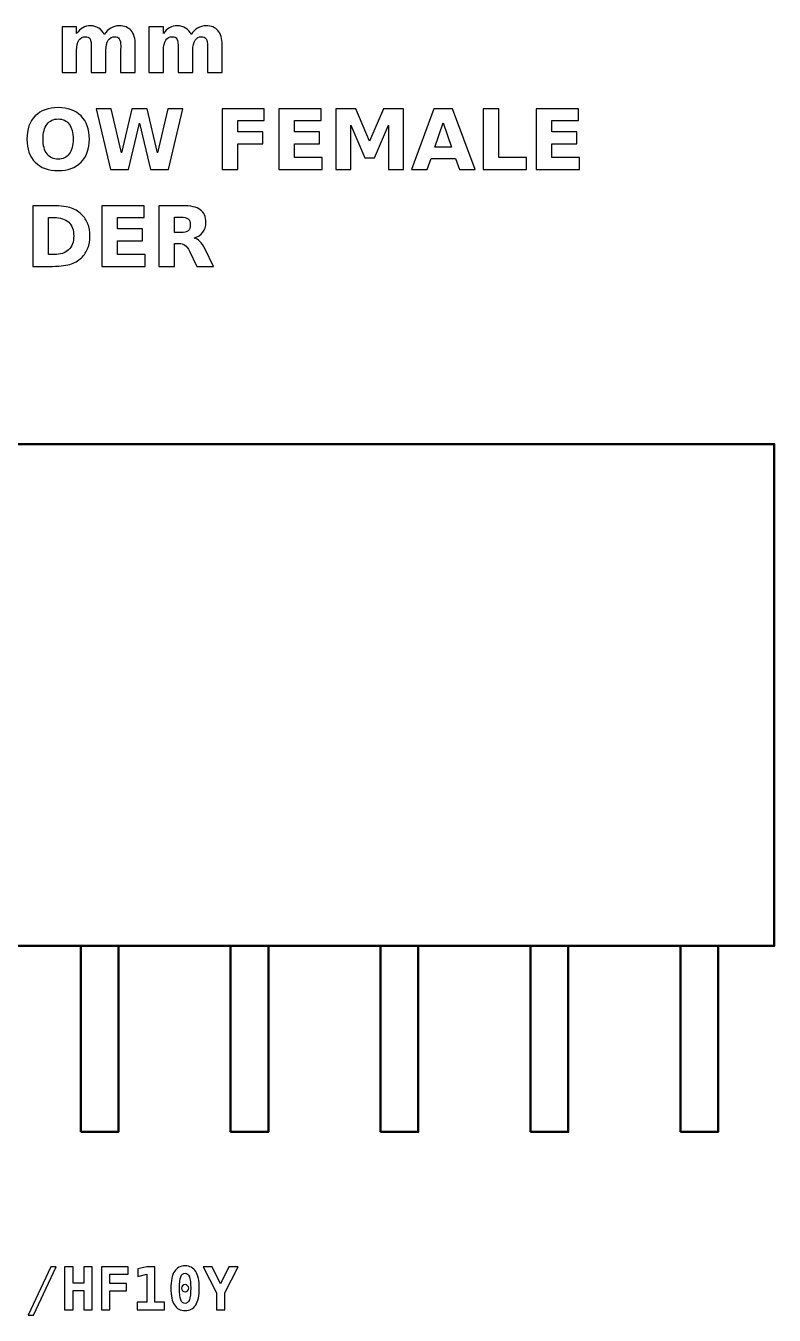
# Model space of a CAD drawing. Header units: centimetres. Extents: x -11.77 to -9.23, y -15.74 to -13.53.
# Drawn here: x -10.498 to -9.23, y -15.743 to -13.559 of the extents above; entities that cross this region are included whole.
import ezdxf

# ---------------------------------------------------------------- set-up
doc = ezdxf.new("R2010")
doc.units = ezdxf.units.CM
doc.header["$MEASUREMENT"] = 0
doc.layers.add('Layer 1', color=7, linetype='Continuous')

msp = doc.modelspace()

# ---------------------------------------------------------------- linework, layer by layer
at = {"layer": 'Layer 1', "color": 7, "lineweight": 50}
for points in [[(-11.77, -15.1175), (-9.23, -15.1175), (-9.23, -14.2675), (-11.77, -14.2675), (-11.77, -15.1175)], [(-10.405, -15.4325), (-10.341, -15.4325), (-10.341, -15.1175), (-10.405, -15.1175), (-10.405, -15.4325)], [(-10.151, -15.4325), (-10.087, -15.4325), (-10.087, -15.1175), (-10.151, -15.1175), (-10.151, -15.4325)], [(-9.897, -15.4325), (-9.833, -15.4325), (-9.833, -15.1175), (-9.897, -15.1175), (-9.897, -15.4325)], [(-9.643, -15.4325), (-9.579, -15.4325), (-9.579, -15.1175), (-9.643, -15.1175), (-9.643, -15.4325)], [(-9.389, -15.4325), (-9.325, -15.4325), (-9.325, -15.1175), (-9.389, -15.1175), (-9.389, -15.4325)]]:
    msp.add_lwpolyline(points, close=True, dxfattribs=at)
at = {"layer": 'Layer 1', "color": 250}
for points, knots in [([(-10.36502, -13.57387), (-10.36189, -13.5691), (-10.3582, -13.56545), (-10.35389, -13.56296), (-10.35389, -13.56296), (-10.34959, -13.56044), (-10.34489, -13.5592), (-10.33974, -13.5592), (-10.33974, -13.5592), (-10.33087, -13.5592), (-10.32412, -13.56193), (-10.31949, -13.56741), (-10.31949, -13.56741), (-10.31485, -13.57286), (-10.31252, -13.58081), (-10.31252, -13.59123), (-10.31252, -13.59123), (-10.31252, -13.59123), (-10.31252, -13.63822), (-10.31252, -13.63822), (-10.31252, -13.63822), (-10.31252, -13.63822), (-10.33734, -13.63822), (-10.33734, -13.63822), (-10.33734, -13.63822), (-10.33734, -13.63822), (-10.33734, -13.59798), (-10.33734, -13.59798), (-10.33734, -13.59798), (-10.33729, -13.59739), (-10.33727, -13.59678), (-10.33724, -13.59612), (-10.33724, -13.59612), (-10.33722, -13.59549), (-10.3372, -13.59457), (-10.3372, -13.59337), (-10.3372, -13.59337), (-10.3372, -13.58791), (-10.33799, -13.58394), (-10.33962, -13.58149), (-10.33962, -13.58149), (-10.34122, -13.57902), (-10.3438, -13.5778), (-10.34738, -13.5778), (-10.34738, -13.5778), (-10.35208, -13.5778), (-10.35568, -13.57973), (-10.35824, -13.58359), (-10.35824, -13.58359), (-10.36078, -13.58744), (-10.3621, -13.59302), (-10.3622, -13.60033), (-10.3622, -13.60033), (-10.3622, -13.60033), (-10.3622, -13.63822), (-10.3622, -13.63822), (-10.3622, -13.63822), (-10.3622, -13.63822), (-10.38701, -13.63822), (-10.38701, -13.63822), (-10.38701, -13.63822), (-10.38701, -13.63822), (-10.38701, -13.59798), (-10.38701, -13.59798), (-10.38701, -13.59798), (-10.38701, -13.58944), (-10.38774, -13.58394), (-10.38922, -13.58149), (-10.38922, -13.58149), (-10.39068, -13.57902), (-10.39329, -13.5778), (-10.39705, -13.5778), (-10.39705, -13.5778), (-10.4018, -13.5778), (-10.40545, -13.57975), (-10.40801, -13.58363), (-10.40801, -13.58363), (-10.41057, -13.58751), (-10.41187, -13.59304), (-10.41187, -13.60026), (-10.41187, -13.60026), (-10.41187, -13.60026), (-10.41187, -13.63822), (-10.41187, -13.63822), (-10.41187, -13.63822), (-10.41187, -13.63822), (-10.43668, -13.63822), (-10.43668, -13.63822), (-10.43668, -13.63822), (-10.43668, -13.63822), (-10.43668, -13.56106), (-10.43668, -13.56106), (-10.43668, -13.56106), (-10.43668, -13.56106), (-10.41187, -13.56106), (-10.41187, -13.56106), (-10.41187, -13.56106), (-10.41187, -13.56106), (-10.41187, -13.57237), (-10.41187, -13.57237), (-10.41187, -13.57237), (-10.40883, -13.56799), (-10.40535, -13.56473), (-10.40142, -13.56251), (-10.40142, -13.56251), (-10.3975, -13.5603), (-10.39317, -13.5592), (-10.38844, -13.5592), (-10.38844, -13.5592), (-10.38313, -13.5592), (-10.3784, -13.56049), (-10.37433, -13.56306), (-10.37433, -13.56306), (-10.37024, -13.56564), (-10.36713, -13.56924), (-10.36502, -13.57387)], [0, 0, 0, 0, 0.0344828, 0.0344828, 0.0344828, 0.0344828, 0.0689655, 0.0689655, 0.0689655, 0.0689655, 0.1034483, 0.1034483, 0.1034483, 0.1034483, 0.137931, 0.137931, 0.137931, 0.137931, 0.1724138, 0.1724138, 0.1724138, 0.1724138, 0.2068966, 0.2068966, 0.2068966, 0.2068966, 0.2413793, 0.2413793, 0.2413793, 0.2413793, 0.2758621, 0.2758621, 0.2758621, 0.2758621, 0.3103448, 0.3103448, 0.3103448, 0.3103448, 0.3448276, 0.3448276, 0.3448276, 0.3448276, 0.3793103, 0.3793103, 0.3793103, 0.3793103, 0.4137931, 0.4137931, 0.4137931, 0.4137931, 0.4482759, 0.4482759, 0.4482759, 0.4482759, 0.4827586, 0.4827586, 0.4827586, 0.4827586, 0.5172414, 0.5172414, 0.5172414, 0.5172414, 0.5517241, 0.5517241, 0.5517241, 0.5517241, 0.5862069, 0.5862069, 0.5862069, 0.5862069, 0.6206897, 0.6206897, 0.6206897, 0.6206897, 0.6551724, 0.6551724, 0.6551724, 0.6551724, 0.6896552, 0.6896552, 0.6896552, 0.6896552, 0.7241379, 0.7241379, 0.7241379, 0.7241379, 0.7586207, 0.7586207, 0.7586207, 0.7586207, 0.7931034, 0.7931034, 0.7931034, 0.7931034, 0.8275862, 0.8275862, 0.8275862, 0.8275862, 0.862069, 0.862069, 0.862069, 0.862069, 0.8965517, 0.8965517, 0.8965517, 0.8965517, 0.9310345, 0.9310345, 0.9310345, 0.9310345, 0.9655172, 0.9655172, 0.9655172, 0.9655172, 1, 1, 1, 1]), ([(-10.21798, -13.57387), (-10.21485, -13.5691), (-10.21116, -13.56545), (-10.20685, -13.56296), (-10.20685, -13.56296), (-10.20255, -13.56044), (-10.19785, -13.5592), (-10.1927, -13.5592), (-10.1927, -13.5592), (-10.18383, -13.5592), (-10.17708, -13.56193), (-10.17245, -13.56741), (-10.17245, -13.56741), (-10.16781, -13.57286), (-10.16548, -13.58081), (-10.16548, -13.59123), (-10.16548, -13.59123), (-10.16548, -13.59123), (-10.16548, -13.63822), (-10.16548, -13.63822), (-10.16548, -13.63822), (-10.16548, -13.63822), (-10.1903, -13.63822), (-10.1903, -13.63822), (-10.1903, -13.63822), (-10.1903, -13.63822), (-10.1903, -13.59798), (-10.1903, -13.59798), (-10.1903, -13.59798), (-10.19025, -13.59739), (-10.19023, -13.59678), (-10.1902, -13.59612), (-10.1902, -13.59612), (-10.19018, -13.59549), (-10.19016, -13.59457), (-10.19016, -13.59337), (-10.19016, -13.59337), (-10.19016, -13.58791), (-10.19095, -13.58394), (-10.19258, -13.58149), (-10.19258, -13.58149), (-10.19418, -13.57902), (-10.19676, -13.5778), (-10.20034, -13.5778), (-10.20034, -13.5778), (-10.20504, -13.5778), (-10.20864, -13.57973), (-10.2112, -13.58359), (-10.2112, -13.58359), (-10.21374, -13.58744), (-10.21506, -13.59302), (-10.21516, -13.60033), (-10.21516, -13.60033), (-10.21516, -13.60033), (-10.21516, -13.63822), (-10.21516, -13.63822), (-10.21516, -13.63822), (-10.21516, -13.63822), (-10.23997, -13.63822), (-10.23997, -13.63822), (-10.23997, -13.63822), (-10.23997, -13.63822), (-10.23997, -13.59798), (-10.23997, -13.59798), (-10.23997, -13.59798), (-10.23997, -13.58944), (-10.2407, -13.58394), (-10.24218, -13.58149), (-10.24218, -13.58149), (-10.24364, -13.57902), (-10.24625, -13.5778), (-10.25001, -13.5778), (-10.25001, -13.5778), (-10.25476, -13.5778), (-10.25841, -13.57975), (-10.26097, -13.58363), (-10.26097, -13.58363), (-10.26353, -13.58751), (-10.26483, -13.59304), (-10.26483, -13.60026), (-10.26483, -13.60026), (-10.26483, -13.60026), (-10.26483, -13.63822), (-10.26483, -13.63822), (-10.26483, -13.63822), (-10.26483, -13.63822), (-10.28964, -13.63822), (-10.28964, -13.63822), (-10.28964, -13.63822), (-10.28964, -13.63822), (-10.28964, -13.56106), (-10.28964, -13.56106), (-10.28964, -13.56106), (-10.28964, -13.56106), (-10.26483, -13.56106), (-10.26483, -13.56106), (-10.26483, -13.56106), (-10.26483, -13.56106), (-10.26483, -13.57237), (-10.26483, -13.57237), (-10.26483, -13.57237), (-10.26179, -13.56799), (-10.25831, -13.56473), (-10.25438, -13.56251), (-10.25438, -13.56251), (-10.25046, -13.5603), (-10.24613, -13.5592), (-10.2414, -13.5592), (-10.2414, -13.5592), (-10.23609, -13.5592), (-10.23136, -13.56049), (-10.22729, -13.56306), (-10.22729, -13.56306), (-10.2232, -13.56564), (-10.22009, -13.56924), (-10.21798, -13.57387)], [0, 0, 0, 0, 0.0344828, 0.0344828, 0.0344828, 0.0344828, 0.0689655, 0.0689655, 0.0689655, 0.0689655, 0.1034483, 0.1034483, 0.1034483, 0.1034483, 0.137931, 0.137931, 0.137931, 0.137931, 0.1724138, 0.1724138, 0.1724138, 0.1724138, 0.2068966, 0.2068966, 0.2068966, 0.2068966, 0.2413793, 0.2413793, 0.2413793, 0.2413793, 0.2758621, 0.2758621, 0.2758621, 0.2758621, 0.3103448, 0.3103448, 0.3103448, 0.3103448, 0.3448276, 0.3448276, 0.3448276, 0.3448276, 0.3793103, 0.3793103, 0.3793103, 0.3793103, 0.4137931, 0.4137931, 0.4137931, 0.4137931, 0.4482759, 0.4482759, 0.4482759, 0.4482759, 0.4827586, 0.4827586, 0.4827586, 0.4827586, 0.5172414, 0.5172414, 0.5172414, 0.5172414, 0.5517241, 0.5517241, 0.5517241, 0.5517241, 0.5862069, 0.5862069, 0.5862069, 0.5862069, 0.6206897, 0.6206897, 0.6206897, 0.6206897, 0.6551724, 0.6551724, 0.6551724, 0.6551724, 0.6896552, 0.6896552, 0.6896552, 0.6896552, 0.7241379, 0.7241379, 0.7241379, 0.7241379, 0.7586207, 0.7586207, 0.7586207, 0.7586207, 0.7931034, 0.7931034, 0.7931034, 0.7931034, 0.8275862, 0.8275862, 0.8275862, 0.8275862, 0.862069, 0.862069, 0.862069, 0.862069, 0.8965517, 0.8965517, 0.8965517, 0.8965517, 0.9310345, 0.9310345, 0.9310345, 0.9310345, 0.9655172, 0.9655172, 0.9655172, 0.9655172, 1, 1, 1, 1]), ([(-10.44328, -13.69774), (-10.42675, -13.69774), (-10.41379, -13.70247), (-10.40443, -13.71195), (-10.40443, -13.71195), (-10.39505, -13.7214), (-10.39037, -13.73445), (-10.39037, -13.75113), (-10.39037, -13.75113), (-10.39037, -13.76776), (-10.39505, -13.78081), (-10.40443, -13.79026), (-10.40443, -13.79026), (-10.41379, -13.79974), (-10.42675, -13.80447), (-10.44328, -13.80447), (-10.44328, -13.80447), (-10.45977, -13.80447), (-10.4727, -13.79974), (-10.48211, -13.79026), (-10.48211, -13.79026), (-10.49149, -13.78081), (-10.4962, -13.76776), (-10.4962, -13.75113), (-10.4962, -13.75113), (-10.4962, -13.73445), (-10.49149, -13.7214), (-10.48211, -13.71195), (-10.48211, -13.71195), (-10.4727, -13.70247), (-10.45977, -13.69774), (-10.44328, -13.69774)], [0, 0, 0, 0, 0.125, 0.125, 0.125, 0.125, 0.25, 0.25, 0.25, 0.25, 0.375, 0.375, 0.375, 0.375, 0.5, 0.5, 0.5, 0.5, 0.625, 0.625, 0.625, 0.625, 0.75, 0.75, 0.75, 0.75, 0.875, 0.875, 0.875, 0.875, 1, 1, 1, 1]), ([(-10.37905, -13.6996), (-10.37905, -13.6996), (-10.35363, -13.6996), (-10.35363, -13.6996), (-10.35363, -13.6996), (-10.35363, -13.6996), (-10.33585, -13.77437), (-10.33585, -13.77437), (-10.33585, -13.77437), (-10.33585, -13.77437), (-10.31821, -13.6996), (-10.31821, -13.6996), (-10.31821, -13.6996), (-10.31821, -13.6996), (-10.29264, -13.6996), (-10.29264, -13.6996), (-10.29264, -13.6996), (-10.29264, -13.6996), (-10.27501, -13.77437), (-10.27501, -13.77437), (-10.27501, -13.77437), (-10.27501, -13.77437), (-10.25723, -13.6996), (-10.25723, -13.6996), (-10.25723, -13.6996), (-10.25723, -13.6996), (-10.23201, -13.6996), (-10.23201, -13.6996), (-10.23201, -13.6996), (-10.23201, -13.6996), (-10.25626, -13.80247), (-10.25626, -13.80247), (-10.25626, -13.80247), (-10.25626, -13.80247), (-10.28686, -13.80247), (-10.28686, -13.80247), (-10.28686, -13.80247), (-10.28686, -13.80247), (-10.30553, -13.72427), (-10.30553, -13.72427), (-10.30553, -13.72427), (-10.30553, -13.72427), (-10.32399, -13.80247), (-10.32399, -13.80247), (-10.32399, -13.80247), (-10.32399, -13.80247), (-10.35459, -13.80247), (-10.35459, -13.80247), (-10.35459, -13.80247), (-10.35459, -13.80247), (-10.37905, -13.6996), (-10.37905, -13.6996)], [0, 0, 0, 0, 0.0769231, 0.0769231, 0.0769231, 0.0769231, 0.1538462, 0.1538462, 0.1538462, 0.1538462, 0.2307692, 0.2307692, 0.2307692, 0.2307692, 0.3076923, 0.3076923, 0.3076923, 0.3076923, 0.3846154, 0.3846154, 0.3846154, 0.3846154, 0.4615385, 0.4615385, 0.4615385, 0.4615385, 0.5384615, 0.5384615, 0.5384615, 0.5384615, 0.6153846, 0.6153846, 0.6153846, 0.6153846, 0.6923077, 0.6923077, 0.6923077, 0.6923077, 0.7692308, 0.7692308, 0.7692308, 0.7692308, 0.8461538, 0.8461538, 0.8461538, 0.8461538, 0.9230769, 0.9230769, 0.9230769, 0.9230769, 1, 1, 1, 1]), ([(-10.16553, -13.6996), (-10.16553, -13.6996), (-10.09394, -13.6996), (-10.09394, -13.6996), (-10.09394, -13.6996), (-10.09394, -13.6996), (-10.09394, -13.71966), (-10.09394, -13.71966), (-10.09394, -13.71966), (-10.09394, -13.71966), (-10.139, -13.71966), (-10.139, -13.71966), (-10.139, -13.71966), (-10.139, -13.71966), (-10.139, -13.73881), (-10.139, -13.73881), (-10.139, -13.73881), (-10.139, -13.73881), (-10.09662, -13.73881), (-10.09662, -13.73881), (-10.09662, -13.73881), (-10.09662, -13.73881), (-10.09662, -13.75887), (-10.09662, -13.75887), (-10.09662, -13.75887), (-10.09662, -13.75887), (-10.139, -13.75887), (-10.139, -13.75887), (-10.139, -13.75887), (-10.139, -13.75887), (-10.139, -13.80247), (-10.139, -13.80247), (-10.139, -13.80247), (-10.139, -13.80247), (-10.16553, -13.80247), (-10.16553, -13.80247), (-10.16553, -13.80247), (-10.16553, -13.80247), (-10.16553, -13.6996), (-10.16553, -13.6996)], [0, 0, 0, 0, 0.1, 0.1, 0.1, 0.1, 0.2, 0.2, 0.2, 0.2, 0.3, 0.3, 0.3, 0.3, 0.4, 0.4, 0.4, 0.4, 0.5, 0.5, 0.5, 0.5, 0.6, 0.6, 0.6, 0.6, 0.7, 0.7, 0.7, 0.7, 0.8, 0.8, 0.8, 0.8, 0.9, 0.9, 0.9, 0.9, 1, 1, 1, 1]), ([(-10.06913, -13.6996), (-10.06913, -13.6996), (-9.99754, -13.6996), (-9.99754, -13.6996), (-9.99754, -13.6996), (-9.99754, -13.6996), (-9.99754, -13.71966), (-9.99754, -13.71966), (-9.99754, -13.71966), (-9.99754, -13.71966), (-10.0426, -13.71966), (-10.0426, -13.71966), (-10.0426, -13.71966), (-10.0426, -13.71966), (-10.0426, -13.73881), (-10.0426, -13.73881), (-10.0426, -13.73881), (-10.0426, -13.73881), (-10.00025, -13.73881), (-10.00025, -13.73881), (-10.00025, -13.73881), (-10.00025, -13.73881), (-10.00025, -13.75887), (-10.00025, -13.75887), (-10.00025, -13.75887), (-10.00025, -13.75887), (-10.0426, -13.75887), (-10.0426, -13.75887), (-10.0426, -13.75887), (-10.0426, -13.75887), (-10.0426, -13.78241), (-10.0426, -13.78241), (-10.0426, -13.78241), (-10.0426, -13.78241), (-9.99604, -13.78241), (-9.99604, -13.78241), (-9.99604, -13.78241), (-9.99604, -13.78241), (-9.99604, -13.80247), (-9.99604, -13.80247), (-9.99604, -13.80247), (-9.99604, -13.80247), (-10.06913, -13.80247), (-10.06913, -13.80247), (-10.06913, -13.80247), (-10.06913, -13.80247), (-10.06913, -13.6996), (-10.06913, -13.6996)], [0, 0, 0, 0, 0.0833333, 0.0833333, 0.0833333, 0.0833333, 0.1666667, 0.1666667, 0.1666667, 0.1666667, 0.25, 0.25, 0.25, 0.25, 0.3333333, 0.3333333, 0.3333333, 0.3333333, 0.4166667, 0.4166667, 0.4166667, 0.4166667, 0.5, 0.5, 0.5, 0.5, 0.5833333, 0.5833333, 0.5833333, 0.5833333, 0.6666667, 0.6666667, 0.6666667, 0.6666667, 0.75, 0.75, 0.75, 0.75, 0.8333333, 0.8333333, 0.8333333, 0.8333333, 0.9166667, 0.9166667, 0.9166667, 0.9166667, 1, 1, 1, 1]), ([(-9.97273, -13.6996), (-9.97273, -13.6996), (-9.93898, -13.6996), (-9.93898, -13.6996), (-9.93898, -13.6996), (-9.93898, -13.6996), (-9.91553, -13.75466), (-9.91553, -13.75466), (-9.91553, -13.75466), (-9.91553, -13.75466), (-9.89197, -13.6996), (-9.89197, -13.6996), (-9.89197, -13.6996), (-9.89197, -13.6996), (-9.85829, -13.6996), (-9.85829, -13.6996), (-9.85829, -13.6996), (-9.85829, -13.6996), (-9.85829, -13.80247), (-9.85829, -13.80247), (-9.85829, -13.80247), (-9.85829, -13.80247), (-9.88336, -13.80247), (-9.88336, -13.80247), (-9.88336, -13.80247), (-9.88336, -13.80247), (-9.88336, -13.72723), (-9.88336, -13.72723), (-9.88336, -13.72723), (-9.88336, -13.72723), (-9.90707, -13.78269), (-9.90707, -13.78269), (-9.90707, -13.78269), (-9.90707, -13.78269), (-9.92388, -13.78269), (-9.92388, -13.78269), (-9.92388, -13.78269), (-9.92388, -13.78269), (-9.94759, -13.72723), (-9.94759, -13.72723), (-9.94759, -13.72723), (-9.94759, -13.72723), (-9.94759, -13.80247), (-9.94759, -13.80247), (-9.94759, -13.80247), (-9.94759, -13.80247), (-9.97273, -13.80247), (-9.97273, -13.80247), (-9.97273, -13.80247), (-9.97273, -13.80247), (-9.97273, -13.6996), (-9.97273, -13.6996)], [0, 0, 0, 0, 0.0769231, 0.0769231, 0.0769231, 0.0769231, 0.1538462, 0.1538462, 0.1538462, 0.1538462, 0.2307692, 0.2307692, 0.2307692, 0.2307692, 0.3076923, 0.3076923, 0.3076923, 0.3076923, 0.3846154, 0.3846154, 0.3846154, 0.3846154, 0.4615385, 0.4615385, 0.4615385, 0.4615385, 0.5384615, 0.5384615, 0.5384615, 0.5384615, 0.6153846, 0.6153846, 0.6153846, 0.6153846, 0.6923077, 0.6923077, 0.6923077, 0.6923077, 0.7692308, 0.7692308, 0.7692308, 0.7692308, 0.8461538, 0.8461538, 0.8461538, 0.8461538, 0.9230769, 0.9230769, 0.9230769, 0.9230769, 1, 1, 1, 1]), ([(-9.76988, -13.78375), (-9.76988, -13.78375), (-9.81137, -13.78375), (-9.81137, -13.78375), (-9.81137, -13.78375), (-9.81137, -13.78375), (-9.81791, -13.80247), (-9.81791, -13.80247), (-9.81791, -13.80247), (-9.81791, -13.80247), (-9.84458, -13.80247), (-9.84458, -13.80247), (-9.84458, -13.80247), (-9.84458, -13.80247), (-9.80648, -13.6996), (-9.80648, -13.6996), (-9.80648, -13.6996), (-9.80648, -13.6996), (-9.77485, -13.6996), (-9.77485, -13.6996), (-9.77485, -13.6996), (-9.77485, -13.6996), (-9.73675, -13.80247), (-9.73675, -13.80247), (-9.73675, -13.80247), (-9.73675, -13.80247), (-9.76342, -13.80247), (-9.76342, -13.80247), (-9.76342, -13.80247), (-9.76342, -13.80247), (-9.76988, -13.78375), (-9.76988, -13.78375)], [0, 0, 0, 0, 0.125, 0.125, 0.125, 0.125, 0.25, 0.25, 0.25, 0.25, 0.375, 0.375, 0.375, 0.375, 0.5, 0.5, 0.5, 0.5, 0.625, 0.625, 0.625, 0.625, 0.75, 0.75, 0.75, 0.75, 0.875, 0.875, 0.875, 0.875, 1, 1, 1, 1]), ([(-9.72308, -13.6996), (-9.72308, -13.6996), (-9.69655, -13.6996), (-9.69655, -13.6996), (-9.69655, -13.6996), (-9.69655, -13.6996), (-9.69655, -13.78241), (-9.69655, -13.78241), (-9.69655, -13.78241), (-9.69655, -13.78241), (-9.64999, -13.78241), (-9.64999, -13.78241), (-9.64999, -13.78241), (-9.64999, -13.78241), (-9.64999, -13.80247), (-9.64999, -13.80247), (-9.64999, -13.80247), (-9.64999, -13.80247), (-9.72308, -13.80247), (-9.72308, -13.80247), (-9.72308, -13.80247), (-9.72308, -13.80247), (-9.72308, -13.6996), (-9.72308, -13.6996)], [0, 0, 0, 0, 0.1666667, 0.1666667, 0.1666667, 0.1666667, 0.3333333, 0.3333333, 0.3333333, 0.3333333, 0.5, 0.5, 0.5, 0.5, 0.6666667, 0.6666667, 0.6666667, 0.6666667, 0.8333333, 0.8333333, 0.8333333, 0.8333333, 1, 1, 1, 1]), ([(-9.63317, -13.6996), (-9.63317, -13.6996), (-9.56158, -13.6996), (-9.56158, -13.6996), (-9.56158, -13.6996), (-9.56158, -13.6996), (-9.56158, -13.71966), (-9.56158, -13.71966), (-9.56158, -13.71966), (-9.56158, -13.71966), (-9.60664, -13.71966), (-9.60664, -13.71966), (-9.60664, -13.71966), (-9.60664, -13.71966), (-9.60664, -13.73881), (-9.60664, -13.73881), (-9.60664, -13.73881), (-9.60664, -13.73881), (-9.56429, -13.73881), (-9.56429, -13.73881), (-9.56429, -13.73881), (-9.56429, -13.73881), (-9.56429, -13.75887), (-9.56429, -13.75887), (-9.56429, -13.75887), (-9.56429, -13.75887), (-9.60664, -13.75887), (-9.60664, -13.75887), (-9.60664, -13.75887), (-9.60664, -13.75887), (-9.60664, -13.78241), (-9.60664, -13.78241), (-9.60664, -13.78241), (-9.60664, -13.78241), (-9.56008, -13.78241), (-9.56008, -13.78241), (-9.56008, -13.78241), (-9.56008, -13.78241), (-9.56008, -13.80247), (-9.56008, -13.80247), (-9.56008, -13.80247), (-9.56008, -13.80247), (-9.63317, -13.80247), (-9.63317, -13.80247), (-9.63317, -13.80247), (-9.63317, -13.80247), (-9.63317, -13.6996), (-9.63317, -13.6996)], [0, 0, 0, 0, 0.0833333, 0.0833333, 0.0833333, 0.0833333, 0.1666667, 0.1666667, 0.1666667, 0.1666667, 0.25, 0.25, 0.25, 0.25, 0.3333333, 0.3333333, 0.3333333, 0.3333333, 0.4166667, 0.4166667, 0.4166667, 0.4166667, 0.5, 0.5, 0.5, 0.5, 0.5833333, 0.5833333, 0.5833333, 0.5833333, 0.6666667, 0.6666667, 0.6666667, 0.6666667, 0.75, 0.75, 0.75, 0.75, 0.8333333, 0.8333333, 0.8333333, 0.8333333, 0.9166667, 0.9166667, 0.9166667, 0.9166667, 1, 1, 1, 1]), ([(-10.44328, -13.71696), (-10.45137, -13.71696), (-10.45763, -13.71994), (-10.4621, -13.72592), (-10.4621, -13.72592), (-10.46654, -13.73189), (-10.46878, -13.74029), (-10.46878, -13.75113), (-10.46878, -13.75113), (-10.46878, -13.76195), (-10.46654, -13.77032), (-10.4621, -13.77629), (-10.4621, -13.77629), (-10.45763, -13.78227), (-10.45137, -13.78525), (-10.44328, -13.78525), (-10.44328, -13.78525), (-10.43514, -13.78525), (-10.42887, -13.78227), (-10.4244, -13.77629), (-10.4244, -13.77629), (-10.41995, -13.77032), (-10.41772, -13.76195), (-10.41772, -13.75113), (-10.41772, -13.75113), (-10.41772, -13.74029), (-10.41995, -13.73189), (-10.4244, -13.72592), (-10.4244, -13.72592), (-10.42887, -13.71994), (-10.43514, -13.71696), (-10.44328, -13.71696)], [0, 0, 0, 0, 0.125, 0.125, 0.125, 0.125, 0.25, 0.25, 0.25, 0.25, 0.375, 0.375, 0.375, 0.375, 0.5, 0.5, 0.5, 0.5, 0.625, 0.625, 0.625, 0.625, 0.75, 0.75, 0.75, 0.75, 0.875, 0.875, 0.875, 0.875, 1, 1, 1, 1]), ([(-9.80476, -13.76465), (-9.80476, -13.76465), (-9.77656, -13.76465), (-9.77656, -13.76465), (-9.77656, -13.76465), (-9.77656, -13.76465), (-9.79063, -13.72373), (-9.79063, -13.72373), (-9.79063, -13.72373), (-9.79063, -13.72373), (-9.80476, -13.76465), (-9.80476, -13.76465)], [0, 0, 0, 0, 0.3333333, 0.3333333, 0.3333333, 0.3333333, 0.6666667, 0.6666667, 0.6666667, 0.6666667, 1, 1, 1, 1]), ([(-10.48627, -13.86385), (-10.48627, -13.86385), (-10.45828, -13.86385), (-10.45828, -13.86385), (-10.45828, -13.86385), (-10.44267, -13.86385), (-10.43105, -13.86496), (-10.42341, -13.86719), (-10.42341, -13.86719), (-10.41576, -13.86942), (-10.4092, -13.87319), (-10.40372, -13.87853), (-10.40372, -13.87853), (-10.3989, -13.88316), (-10.39533, -13.88852), (-10.39297, -13.89459), (-10.39297, -13.89459), (-10.39065, -13.90063), (-10.38947, -13.9075), (-10.38947, -13.91519), (-10.38947, -13.91519), (-10.38947, -13.92295), (-10.39065, -13.92987), (-10.39297, -13.93596), (-10.39297, -13.93596), (-10.39533, -13.94205), (-10.3989, -13.94741), (-10.40372, -13.95204), (-10.40372, -13.95204), (-10.40925, -13.95738), (-10.41586, -13.96115), (-10.42357, -13.96338), (-10.42357, -13.96338), (-10.43129, -13.96561), (-10.44286, -13.96672), (-10.45828, -13.96672), (-10.45828, -13.96672), (-10.45828, -13.96672), (-10.48627, -13.96672), (-10.48627, -13.96672), (-10.48627, -13.96672), (-10.48627, -13.96672), (-10.48627, -13.86385), (-10.48627, -13.86385)], [0, 0, 0, 0, 0.0909091, 0.0909091, 0.0909091, 0.0909091, 0.1818182, 0.1818182, 0.1818182, 0.1818182, 0.2727273, 0.2727273, 0.2727273, 0.2727273, 0.3636364, 0.3636364, 0.3636364, 0.3636364, 0.4545455, 0.4545455, 0.4545455, 0.4545455, 0.5454545, 0.5454545, 0.5454545, 0.5454545, 0.6363636, 0.6363636, 0.6363636, 0.6363636, 0.7272727, 0.7272727, 0.7272727, 0.7272727, 0.8181818, 0.8181818, 0.8181818, 0.8181818, 0.9090909, 0.9090909, 0.9090909, 0.9090909, 1, 1, 1, 1]), ([(-10.36915, -13.86385), (-10.36915, -13.86385), (-10.29756, -13.86385), (-10.29756, -13.86385), (-10.29756, -13.86385), (-10.29756, -13.86385), (-10.29756, -13.88391), (-10.29756, -13.88391), (-10.29756, -13.88391), (-10.29756, -13.88391), (-10.34262, -13.88391), (-10.34262, -13.88391), (-10.34262, -13.88391), (-10.34262, -13.88391), (-10.34262, -13.90306), (-10.34262, -13.90306), (-10.34262, -13.90306), (-10.34262, -13.90306), (-10.30027, -13.90306), (-10.30027, -13.90306), (-10.30027, -13.90306), (-10.30027, -13.90306), (-10.30027, -13.92312), (-10.30027, -13.92312), (-10.30027, -13.92312), (-10.30027, -13.92312), (-10.34262, -13.92312), (-10.34262, -13.92312), (-10.34262, -13.92312), (-10.34262, -13.92312), (-10.34262, -13.94666), (-10.34262, -13.94666), (-10.34262, -13.94666), (-10.34262, -13.94666), (-10.29606, -13.94666), (-10.29606, -13.94666), (-10.29606, -13.94666), (-10.29606, -13.94666), (-10.29606, -13.96672), (-10.29606, -13.96672), (-10.29606, -13.96672), (-10.29606, -13.96672), (-10.36915, -13.96672), (-10.36915, -13.96672), (-10.36915, -13.96672), (-10.36915, -13.96672), (-10.36915, -13.86385), (-10.36915, -13.86385)], [0, 0, 0, 0, 0.0833333, 0.0833333, 0.0833333, 0.0833333, 0.1666667, 0.1666667, 0.1666667, 0.1666667, 0.25, 0.25, 0.25, 0.25, 0.3333333, 0.3333333, 0.3333333, 0.3333333, 0.4166667, 0.4166667, 0.4166667, 0.4166667, 0.5, 0.5, 0.5, 0.5, 0.5833333, 0.5833333, 0.5833333, 0.5833333, 0.6666667, 0.6666667, 0.6666667, 0.6666667, 0.75, 0.75, 0.75, 0.75, 0.8333333, 0.8333333, 0.8333333, 0.8333333, 0.9166667, 0.9166667, 0.9166667, 0.9166667, 1, 1, 1, 1]), ([(-10.24622, -13.9278), (-10.24622, -13.9278), (-10.24622, -13.96672), (-10.24622, -13.96672), (-10.24622, -13.96672), (-10.24622, -13.96672), (-10.27275, -13.96672), (-10.27275, -13.96672), (-10.27275, -13.96672), (-10.27275, -13.96672), (-10.27275, -13.86385), (-10.27275, -13.86385), (-10.27275, -13.86385), (-10.27275, -13.86385), (-10.23223, -13.86385), (-10.23223, -13.86385), (-10.23223, -13.86385), (-10.21868, -13.86385), (-10.20873, -13.86613), (-10.20243, -13.87067), (-10.20243, -13.87067), (-10.19611, -13.87521), (-10.19295, -13.88241), (-10.19295, -13.89224), (-10.19295, -13.89224), (-10.19295, -13.89903), (-10.1946, -13.90463), (-10.19787, -13.90898), (-10.19787, -13.90898), (-10.20116, -13.91336), (-10.20612, -13.91658), (-10.21273, -13.91863), (-10.21273, -13.91863), (-10.20911, -13.91947), (-10.20584, -13.92133), (-10.20297, -13.92425), (-10.20297, -13.92425), (-10.2001, -13.92716), (-10.19721, -13.93158), (-10.19427, -13.93751), (-10.19427, -13.93751), (-10.19427, -13.93751), (-10.17985, -13.96672), (-10.17985, -13.96672), (-10.17985, -13.96672), (-10.17985, -13.96672), (-10.20812, -13.96672), (-10.20812, -13.96672), (-10.20812, -13.96672), (-10.20812, -13.96672), (-10.22066, -13.94116), (-10.22066, -13.94116), (-10.22066, -13.94116), (-10.22317, -13.93603), (-10.22574, -13.9325), (-10.22835, -13.93062), (-10.22835, -13.93062), (-10.23094, -13.92874), (-10.23439, -13.9278), (-10.23872, -13.9278), (-10.23872, -13.9278), (-10.23872, -13.9278), (-10.24622, -13.9278), (-10.24622, -13.9278)], [0, 0, 0, 0, 0.0625, 0.0625, 0.0625, 0.0625, 0.125, 0.125, 0.125, 0.125, 0.1875, 0.1875, 0.1875, 0.1875, 0.25, 0.25, 0.25, 0.25, 0.3125, 0.3125, 0.3125, 0.3125, 0.375, 0.375, 0.375, 0.375, 0.4375, 0.4375, 0.4375, 0.4375, 0.5, 0.5, 0.5, 0.5, 0.5625, 0.5625, 0.5625, 0.5625, 0.625, 0.625, 0.625, 0.625, 0.6875, 0.6875, 0.6875, 0.6875, 0.75, 0.75, 0.75, 0.75, 0.8125, 0.8125, 0.8125, 0.8125, 0.875, 0.875, 0.875, 0.875, 0.9375, 0.9375, 0.9375, 0.9375, 1, 1, 1, 1]), ([(-10.45974, -13.88391), (-10.45974, -13.88391), (-10.45974, -13.94666), (-10.45974, -13.94666), (-10.45974, -13.94666), (-10.45974, -13.94666), (-10.45024, -13.94666), (-10.45024, -13.94666), (-10.45024, -13.94666), (-10.4394, -13.94666), (-10.43112, -13.94398), (-10.42541, -13.93859), (-10.42541, -13.93859), (-10.41969, -13.93323), (-10.41682, -13.92542), (-10.41682, -13.91519), (-10.41682, -13.91519), (-10.41682, -13.90498), (-10.41967, -13.89722), (-10.42536, -13.89191), (-10.42536, -13.89191), (-10.43105, -13.88657), (-10.43935, -13.88391), (-10.45024, -13.88391), (-10.45024, -13.88391), (-10.45024, -13.88391), (-10.45974, -13.88391), (-10.45974, -13.88391)], [0, 0, 0, 0, 0.1428571, 0.1428571, 0.1428571, 0.1428571, 0.2857143, 0.2857143, 0.2857143, 0.2857143, 0.4285714, 0.4285714, 0.4285714, 0.4285714, 0.5714286, 0.5714286, 0.5714286, 0.5714286, 0.7142857, 0.7142857, 0.7142857, 0.7142857, 0.8571429, 0.8571429, 0.8571429, 0.8571429, 1, 1, 1, 1]), ([(-10.23505, -13.90948), (-10.2295, -13.90948), (-10.2255, -13.90844), (-10.2231, -13.90637), (-10.2231, -13.90637), (-10.22068, -13.9043), (-10.21948, -13.90089), (-10.21948, -13.89616), (-10.21948, -13.89616), (-10.21948, -13.89148), (-10.22068, -13.88812), (-10.2231, -13.8861), (-10.2231, -13.8861), (-10.2255, -13.88408), (-10.2295, -13.88307), (-10.23505, -13.88307), (-10.23505, -13.88307), (-10.23505, -13.88307), (-10.24622, -13.88307), (-10.24622, -13.88307), (-10.24622, -13.88307), (-10.24622, -13.88307), (-10.24622, -13.90948), (-10.24622, -13.90948), (-10.24622, -13.90948), (-10.24622, -13.90948), (-10.23505, -13.90948), (-10.23505, -13.90948)], [0, 0, 0, 0, 0.1428571, 0.1428571, 0.1428571, 0.1428571, 0.2857143, 0.2857143, 0.2857143, 0.2857143, 0.4285714, 0.4285714, 0.4285714, 0.4285714, 0.5714286, 0.5714286, 0.5714286, 0.5714286, 0.7142857, 0.7142857, 0.7142857, 0.7142857, 0.8571429, 0.8571429, 0.8571429, 0.8571429, 1, 1, 1, 1]), ([(-10.45568, -15.66071), (-10.45568, -15.66071), (-10.44639, -15.66071), (-10.44639, -15.66071), (-10.44639, -15.66071), (-10.44639, -15.66071), (-10.48478, -15.7429), (-10.48478, -15.7429), (-10.48478, -15.7429), (-10.48478, -15.7429), (-10.49412, -15.7429), (-10.49412, -15.7429), (-10.49412, -15.7429), (-10.49412, -15.7429), (-10.45568, -15.66071), (-10.45568, -15.66071)], [0, 0, 0, 0, 0.25, 0.25, 0.25, 0.25, 0.5, 0.5, 0.5, 0.5, 0.75, 0.75, 0.75, 0.75, 1, 1, 1, 1]), ([(-10.43221, -15.66071), (-10.43221, -15.66071), (-10.4178, -15.66071), (-10.4178, -15.66071), (-10.4178, -15.66071), (-10.4178, -15.66071), (-10.4178, -15.6885), (-10.4178, -15.6885), (-10.4178, -15.6885), (-10.4178, -15.6885), (-10.39977, -15.6885), (-10.39977, -15.6885), (-10.39977, -15.6885), (-10.39977, -15.6885), (-10.39977, -15.66071), (-10.39977, -15.66071), (-10.39977, -15.66071), (-10.39977, -15.66071), (-10.38537, -15.66071), (-10.38537, -15.66071), (-10.38537, -15.66071), (-10.38537, -15.66071), (-10.38537, -15.73362), (-10.38537, -15.73362), (-10.38537, -15.73362), (-10.38537, -15.73362), (-10.39977, -15.73362), (-10.39977, -15.73362), (-10.39977, -15.73362), (-10.39977, -15.73362), (-10.39977, -15.7012), (-10.39977, -15.7012), (-10.39977, -15.7012), (-10.39977, -15.7012), (-10.4178, -15.7012), (-10.4178, -15.7012), (-10.4178, -15.7012), (-10.4178, -15.7012), (-10.4178, -15.73362), (-10.4178, -15.73362), (-10.4178, -15.73362), (-10.4178, -15.73362), (-10.43221, -15.73362), (-10.43221, -15.73362), (-10.43221, -15.73362), (-10.43221, -15.73362), (-10.43221, -15.66071), (-10.43221, -15.66071)], [0, 0, 0, 0, 0.0833333, 0.0833333, 0.0833333, 0.0833333, 0.1666667, 0.1666667, 0.1666667, 0.1666667, 0.25, 0.25, 0.25, 0.25, 0.3333333, 0.3333333, 0.3333333, 0.3333333, 0.4166667, 0.4166667, 0.4166667, 0.4166667, 0.5, 0.5, 0.5, 0.5, 0.5833333, 0.5833333, 0.5833333, 0.5833333, 0.6666667, 0.6666667, 0.6666667, 0.6666667, 0.75, 0.75, 0.75, 0.75, 0.8333333, 0.8333333, 0.8333333, 0.8333333, 0.9166667, 0.9166667, 0.9166667, 0.9166667, 1, 1, 1, 1]), ([(-10.32437, -15.67341), (-10.32437, -15.67341), (-10.35539, -15.67341), (-10.35539, -15.67341), (-10.35539, -15.67341), (-10.35539, -15.67341), (-10.35539, -15.68913), (-10.35539, -15.68913), (-10.35539, -15.68913), (-10.35539, -15.68913), (-10.32716, -15.68913), (-10.32716, -15.68913), (-10.32716, -15.68913), (-10.32716, -15.68913), (-10.32716, -15.70183), (-10.32716, -15.70183), (-10.32716, -15.70183), (-10.32716, -15.70183), (-10.35539, -15.70183), (-10.35539, -15.70183), (-10.35539, -15.70183), (-10.35539, -15.70183), (-10.35539, -15.73362), (-10.35539, -15.73362), (-10.35539, -15.73362), (-10.35539, -15.73362), (-10.3698, -15.73362), (-10.3698, -15.73362), (-10.3698, -15.73362), (-10.3698, -15.73362), (-10.3698, -15.66071), (-10.3698, -15.66071), (-10.3698, -15.66071), (-10.3698, -15.66071), (-10.32437, -15.66071), (-10.32437, -15.66071), (-10.32437, -15.66071), (-10.32437, -15.66071), (-10.32437, -15.67341), (-10.32437, -15.67341)], [0, 0, 0, 0, 0.1, 0.1, 0.1, 0.1, 0.2, 0.2, 0.2, 0.2, 0.3, 0.3, 0.3, 0.3, 0.4, 0.4, 0.4, 0.4, 0.5, 0.5, 0.5, 0.5, 0.6, 0.6, 0.6, 0.6, 0.7, 0.7, 0.7, 0.7, 0.8, 0.8, 0.8, 0.8, 0.9, 0.9, 0.9, 0.9, 1, 1, 1, 1]), ([(-10.30929, -15.72092), (-10.30929, -15.72092), (-10.29317, -15.72092), (-10.29317, -15.72092), (-10.29317, -15.72092), (-10.29317, -15.72092), (-10.29317, -15.6736), (-10.29317, -15.6736), (-10.29317, -15.6736), (-10.29317, -15.6736), (-10.30815, -15.67731), (-10.30815, -15.67731), (-10.30815, -15.67731), (-10.30815, -15.67731), (-10.30815, -15.66433), (-10.30815, -15.66433), (-10.30815, -15.66433), (-10.30815, -15.66433), (-10.29307, -15.66071), (-10.29307, -15.66071), (-10.29307, -15.66071), (-10.29307, -15.66071), (-10.27915, -15.66071), (-10.27915, -15.66071), (-10.27915, -15.66071), (-10.27915, -15.66071), (-10.27915, -15.72092), (-10.27915, -15.72092), (-10.27915, -15.72092), (-10.27915, -15.72092), (-10.26303, -15.72092), (-10.26303, -15.72092), (-10.26303, -15.72092), (-10.26303, -15.72092), (-10.26303, -15.73362), (-10.26303, -15.73362), (-10.26303, -15.73362), (-10.26303, -15.73362), (-10.30929, -15.73362), (-10.30929, -15.73362), (-10.30929, -15.73362), (-10.30929, -15.73362), (-10.30929, -15.72092), (-10.30929, -15.72092)], [0, 0, 0, 0, 0.0909091, 0.0909091, 0.0909091, 0.0909091, 0.1818182, 0.1818182, 0.1818182, 0.1818182, 0.2727273, 0.2727273, 0.2727273, 0.2727273, 0.3636364, 0.3636364, 0.3636364, 0.3636364, 0.4545455, 0.4545455, 0.4545455, 0.4545455, 0.5454545, 0.5454545, 0.5454545, 0.5454545, 0.6363636, 0.6363636, 0.6363636, 0.6363636, 0.7272727, 0.7272727, 0.7272727, 0.7272727, 0.8181818, 0.8181818, 0.8181818, 0.8181818, 0.9090909, 0.9090909, 0.9090909, 0.9090909, 1, 1, 1, 1]), ([(-10.25226, -15.69723), (-10.25226, -15.68462), (-10.25026, -15.67515), (-10.24626, -15.66885), (-10.24626, -15.66885), (-10.24224, -15.66255), (-10.23622, -15.6594), (-10.22817, -15.6594), (-10.22817, -15.6594), (-10.22011, -15.6594), (-10.21407, -15.66253), (-10.21006, -15.66881), (-10.21006, -15.66881), (-10.20605, -15.6751), (-10.20405, -15.68458), (-10.20405, -15.69723), (-10.20405, -15.69723), (-10.20405, -15.70987), (-10.20605, -15.71934), (-10.21006, -15.72562), (-10.21006, -15.72562), (-10.21407, -15.7319), (-10.22011, -15.73504), (-10.22817, -15.73504), (-10.22817, -15.73504), (-10.23622, -15.73504), (-10.24224, -15.73189), (-10.24626, -15.72559), (-10.24626, -15.72559), (-10.25026, -15.71929), (-10.25226, -15.70983), (-10.25226, -15.69723)], [0, 0, 0, 0, 0.125, 0.125, 0.125, 0.125, 0.25, 0.25, 0.25, 0.25, 0.375, 0.375, 0.375, 0.375, 0.5, 0.5, 0.5, 0.5, 0.625, 0.625, 0.625, 0.625, 0.75, 0.75, 0.75, 0.75, 0.875, 0.875, 0.875, 0.875, 1, 1, 1, 1]), ([(-10.22817, -15.6716), (-10.23151, -15.6716), (-10.23392, -15.67363), (-10.23546, -15.6777), (-10.23546, -15.6777), (-10.23699, -15.68178), (-10.23776, -15.68828), (-10.23776, -15.69723), (-10.23776, -15.69723), (-10.23776, -15.70617), (-10.23699, -15.71265), (-10.23546, -15.71673), (-10.23546, -15.71673), (-10.23392, -15.7208), (-10.23151, -15.72284), (-10.22817, -15.72284), (-10.22817, -15.72284), (-10.22482, -15.72284), (-10.22239, -15.7208), (-10.22086, -15.71673), (-10.22086, -15.71673), (-10.21932, -15.71265), (-10.21856, -15.70617), (-10.21856, -15.69723), (-10.21856, -15.69723), (-10.21856, -15.68828), (-10.21932, -15.68178), (-10.22086, -15.6777), (-10.22086, -15.6777), (-10.22239, -15.67363), (-10.22482, -15.6716), (-10.22817, -15.6716)], [0, 0, 0, 0, 0.125, 0.125, 0.125, 0.125, 0.25, 0.25, 0.25, 0.25, 0.375, 0.375, 0.375, 0.375, 0.5, 0.5, 0.5, 0.5, 0.625, 0.625, 0.625, 0.625, 0.75, 0.75, 0.75, 0.75, 0.875, 0.875, 0.875, 0.875, 1, 1, 1, 1]), ([(-10.19767, -15.66071), (-10.19767, -15.66071), (-10.18213, -15.66071), (-10.18213, -15.66071), (-10.18213, -15.66071), (-10.18213, -15.66071), (-10.16796, -15.69002), (-10.16796, -15.69002), (-10.16796, -15.69002), (-10.16796, -15.69002), (-10.15376, -15.66071), (-10.15376, -15.66071), (-10.15376, -15.66071), (-10.15376, -15.66071), (-10.13823, -15.66071), (-10.13823, -15.66071), (-10.13823, -15.66071), (-10.13823, -15.66071), (-10.16075, -15.7049), (-10.16075, -15.7049), (-10.16075, -15.7049), (-10.16075, -15.7049), (-10.16075, -15.73362), (-10.16075, -15.73362), (-10.16075, -15.73362), (-10.16075, -15.73362), (-10.17515, -15.73362), (-10.17515, -15.73362), (-10.17515, -15.73362), (-10.17515, -15.73362), (-10.17515, -15.7049), (-10.17515, -15.7049), (-10.17515, -15.7049), (-10.17515, -15.7049), (-10.19767, -15.66071), (-10.19767, -15.66071)], [0, 0, 0, 0, 0.1111111, 0.1111111, 0.1111111, 0.1111111, 0.2222222, 0.2222222, 0.2222222, 0.2222222, 0.3333333, 0.3333333, 0.3333333, 0.3333333, 0.4444444, 0.4444444, 0.4444444, 0.4444444, 0.5555556, 0.5555556, 0.5555556, 0.5555556, 0.6666667, 0.6666667, 0.6666667, 0.6666667, 0.7777778, 0.7777778, 0.7777778, 0.7777778, 0.8888889, 0.8888889, 0.8888889, 0.8888889, 1, 1, 1, 1]), ([(-10.23424, -15.69723), (-10.23424, -15.69552), (-10.23366, -15.69407), (-10.23247, -15.6929), (-10.23247, -15.6929), (-10.23131, -15.69172), (-10.22987, -15.69113), (-10.22817, -15.69113), (-10.22817, -15.69113), (-10.22646, -15.69113), (-10.22501, -15.69172), (-10.22384, -15.6929), (-10.22384, -15.6929), (-10.22266, -15.69407), (-10.22207, -15.69552), (-10.22207, -15.69723), (-10.22207, -15.69723), (-10.22207, -15.69893), (-10.22266, -15.70037), (-10.22384, -15.70153), (-10.22384, -15.70153), (-10.22501, -15.70272), (-10.22646, -15.7033), (-10.22817, -15.7033), (-10.22817, -15.7033), (-10.22987, -15.7033), (-10.23131, -15.70272), (-10.23247, -15.70157), (-10.23247, -15.70157), (-10.23366, -15.70042), (-10.23424, -15.69897), (-10.23424, -15.69723)], [0, 0, 0, 0, 0.125, 0.125, 0.125, 0.125, 0.25, 0.25, 0.25, 0.25, 0.375, 0.375, 0.375, 0.375, 0.5, 0.5, 0.5, 0.5, 0.625, 0.625, 0.625, 0.625, 0.75, 0.75, 0.75, 0.75, 0.875, 0.875, 0.875, 0.875, 1, 1, 1, 1])]:
    msp.add_open_spline(points, degree=3, knots=knots, dxfattribs=at)

doc.saveas('drawing.dxf')
